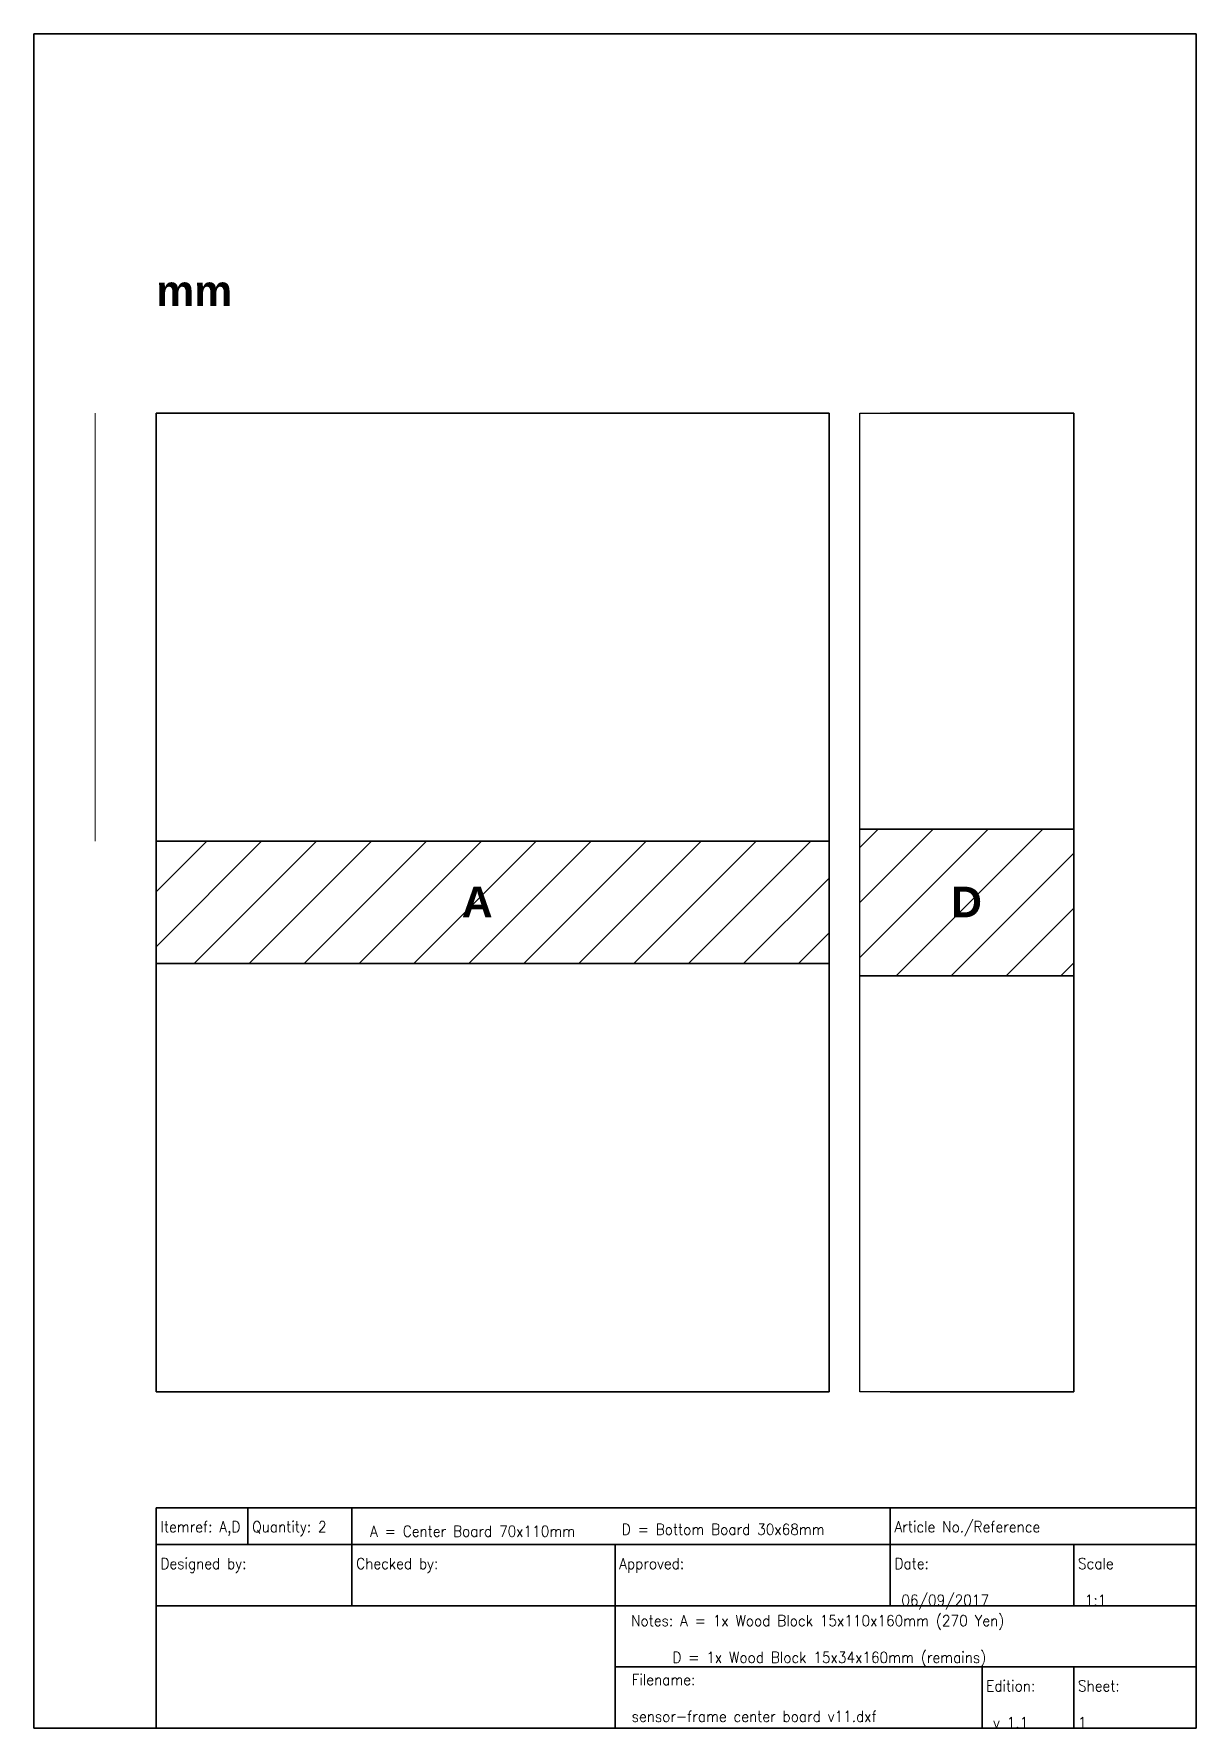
# Model space of a CAD drawing. Header units: millimetres. Extents: x 10 to 200, y 10 to 287.
import ezdxf

# ---------------------------------------------------------------- set-up
doc = ezdxf.new("R2010")
doc.units = ezdxf.units.MM
doc.layers.get('0').update_dxf_attribs({"color": 18, "lineweight": 25, "true_color": 0x000000})
for name, color, linetype, lineweight, true_color in [('0 ... Background', 18, 'Continuous', 35, 0x000000), ('0 ... Base', 18, 'Continuous', 35, 0x000000), ('0 ... Cut', 18, 'Continuous', 35, 0x000000), ('0 ... Dimensions', 18, 'Continuous', 9, 0x000000), ('0 ... Numbering', 18, 'Continuous', 70, 0x000000)]:
    doc.layers.add(name, color=color, linetype=linetype, lineweight=lineweight, true_color=true_color)
doc.styles.add('textstyle11', font='Standard')
doc.styles.add('textstyle12', font='Standard')
doc.styles.add('textstyle13', font='Standard')
doc.styles.add('textstyle14', font='Standard')
doc.styles.add('textstyle15', font='Standard')
doc.styles.add('textstyle16', font='Standard')
doc.styles.add('textstyle17', font='Standard')
doc.styles.add('textstyle18', font='Standard')
doc.styles.add('textstyle19', font='Standard')
doc.styles.add('textstyle20', font='Standard')
doc.styles.add('textstyle21', font='Standard')
doc.styles.add('textstyle22', font='Standard')
doc.styles.add('textstyle23', font='Standard')
doc.styles.add('textstyle24', font='Standard')
doc.styles.add('textstyle25', font='')
doc.styles.add('textstyle26', font='')
doc.styles.add('textstyle27', font='')
doc.styles.get('textstyle25').set_extended_font_data('Arial', bold=True)
doc.styles.get('textstyle26').set_extended_font_data('Arial', bold=True)
doc.styles.get('textstyle27').set_extended_font_data('Arial', bold=True)

msp = doc.modelspace()

# ---------------------------------------------------------------- hatches: boundary and pattern name
h = msp.add_hatch()
h.set_pattern_fill('ANSI31', color=256, scale=2, style=0, pattern_type=0)
h.paths.add_polyline_path([(145, 133), (145, 157), (180, 157), (180, 133)], flags=0)
h = msp.add_hatch()
h.set_pattern_fill('ANSI31', color=256, scale=2, style=0, pattern_type=0)
h.paths.add_polyline_path([(30, 135), (30, 155), (140, 155), (140, 135)], flags=0)

# ---------------------------------------------------------------- linework, layer by layer
for p, q in [((145, 65), (145, 225)), ((145, 225), (150, 225)), ((150, 65), (145, 65))]:
    msp.add_line(p, q)
at = {"layer": '0 ... Background', "linetype": 'Continuous'}
for p, q in [((200, 287), (10, 287)), ((10, 287), (10, 10)), ((200, 10), (200, 287)), ((30, 46), (200, 46)), ((30, 40), (30, 46)), ((45, 40), (45, 46)), ((62, 40), (62, 46)), ((150, 40), (150, 46)), ((30, 40), (200, 40)), ((30, 10), (30, 40)), ((62, 30), (62, 40)), ((105, 30), (105, 40)), ((150, 30), (150, 40)), ((180, 30), (180, 40)), ((30, 30), (200, 30)), ((105, 10), (105, 30)), ((105, 20), (200, 20)), ((165, 10), (165, 20)), ((180, 10), (180, 20)), ((105, 10), (105, 15)), ((10, 10), (200, 10))]:
    msp.add_line(p, q, dxfattribs=at)
at = {"layer": '0 ... Base'}
for p, q in [((30, 225), (30, 155)), ((140, 155), (140, 225)), ((150, 225), (180, 225)), ((180, 225), (180, 157)), ((180, 157), (145, 157)), ((180, 133), (180, 157)), ((30, 155), (140, 155)), ((30, 135), (30, 155)), ((140, 135), (140, 155)), ((30, 135), (140, 135)), ((30, 65), (30, 135)), ((140, 135), (140, 65)), ((180, 133), (145, 133)), ((180, 133), (180, 65)), ((140, 65), (30, 65)), ((150, 65), (180, 65))]:
    msp.add_line(p, q, dxfattribs=at)
at = {"layer": '0 ... Cut'}
msp.add_line((140, 225), (30, 225), dxfattribs=at)
at = {"layer": '0 ... Dimensions'}
msp.add_line((20, 225), (20, 155), dxfattribs=at)

# ---------------------------------------------------------------- texts
at = {"layer": '0 ... Background', "linetype": 'Continuous', "lineweight": 25, "char_height": 1.8}
for s, insert, width, attachment_point, style in [('Itemref: A,D', (30.69, 43.81), 100, 1, 'textstyle11'), ('Quantity: 2', (45.69, 43.81), 100, 1, 'textstyle12'), ('A = Center Board 70x110mm', (64.96, 41.29), 100, 7, 'textstyle14'), ('D = Bottom Board 30x68mm', (106.1, 41.6), 100, 7, 'textstyle13'), ('Article No./Reference', (150.69, 43.81), 100, 1, 'textstyle15'), ('Designed by:', (30.69, 37.81), 100, 1, 'textstyle16'), ('Checked by:', (62.69, 37.81), 100, 1, 'textstyle17'), ('Approved:\\P\\P', (105.69, 37.81), 100, 1, 'textstyle18'), ('Date:\\P\\P 06/09/2017', (150.69, 37.81), 100, 1, 'textstyle20'), ('Scale\\P\\P 1:1', (180.69, 37.81), 100, 1, 'textstyle21'), ('Notes: A\\~= 1x Wood Block 15x110x160mm (270 Yen)\\P\\P      D\\~= 1x Wood Block 15x34x160mm (remains)', (107.63, 28.47), 200, 1, 'textstyle24'), ('Filename:\\P\\Psensor-frame center board v11.dxf', (107.72, 18.82), 100, 1, 'textstyle19'), ('Edition:\\P\\P v 1.1', (165.69, 17.81), 100, 1, 'textstyle22'), ('Sheet:\\P\\P1', (180.69, 17.81), 100, 1, 'textstyle23')]:
    msp.add_mtext(s, dxfattribs=dict(at, insert=insert, width=width, attachment_point=attachment_point, style=style))
at = {"layer": '0 ... Numbering', "char_height": 5, "attachment_point": 1}
for s, insert, style in [('mm', (30, 247.5), 'textstyle25'), ('A', (79.95, 147.57), 'textstyle27'), ('D', (159.95, 147.57), 'textstyle26')]:
    msp.add_mtext(s, dxfattribs=dict(at, insert=insert, style=style))

doc.saveas('drawing.dxf')
